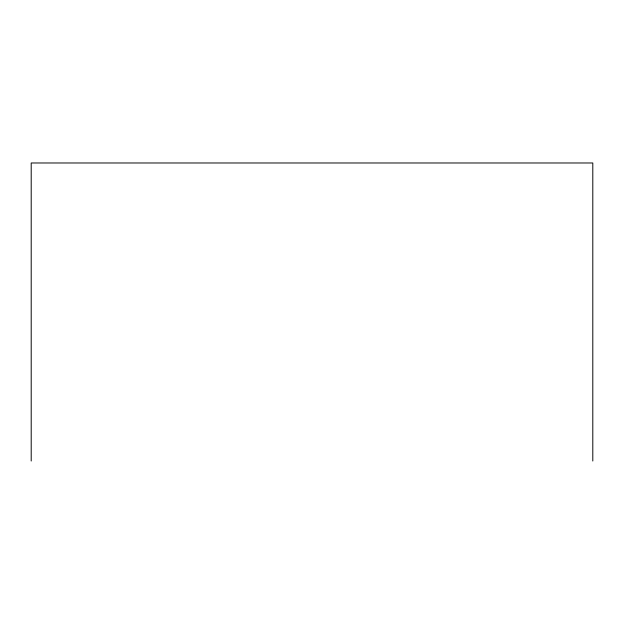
<?xml version="1.0" encoding="UTF-8"?>
<svg xmlns="http://www.w3.org/2000/svg" width="624" height="624" viewBox="0 0 624 624"><rect width="100%" height="100%" fill="white"/><g stroke="black" fill="none" stroke-linecap="round" stroke-linejoin="round"><path stroke-width="0.94" d="M592.8 461.019L592.8 162.981L31.2 162.981L31.2 461.019"/></g></svg>
